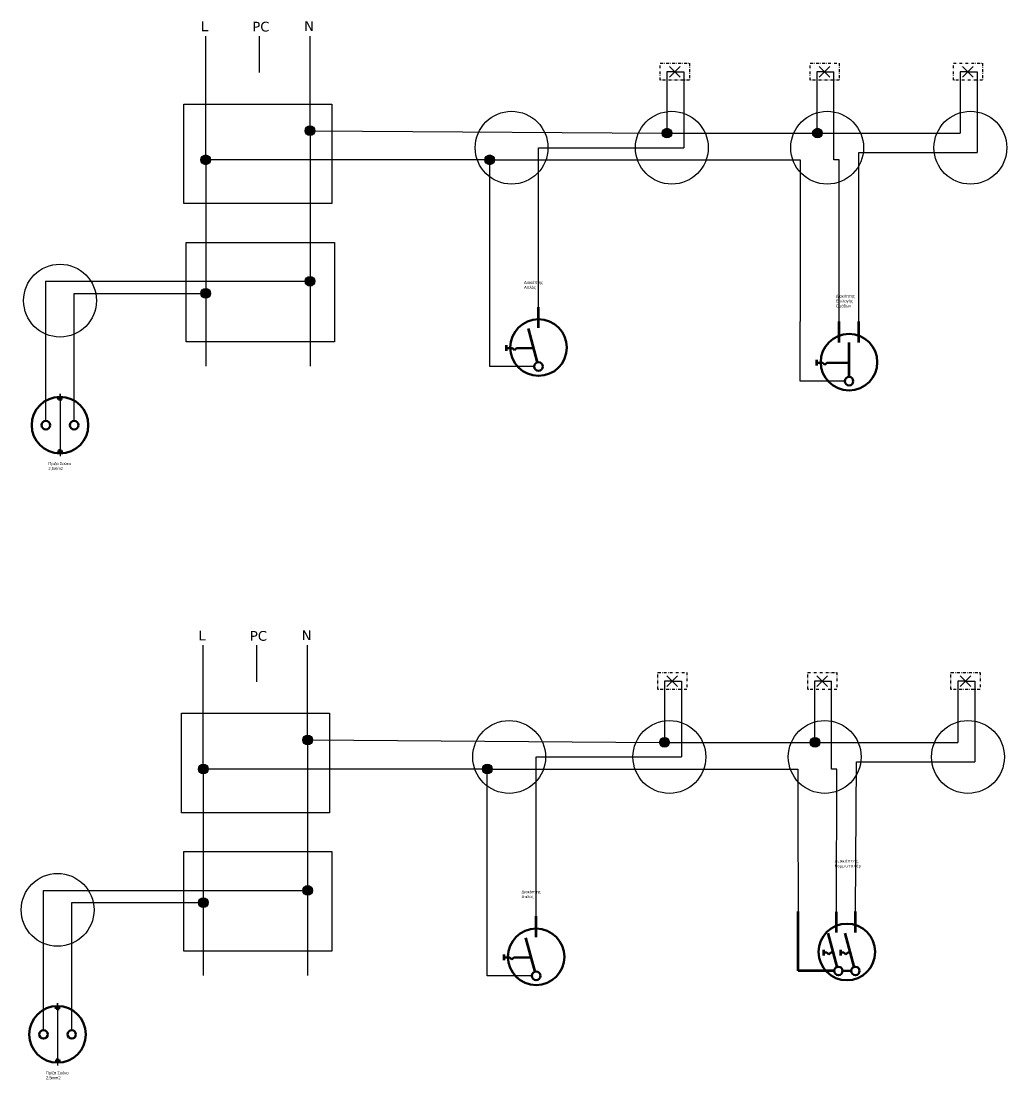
# Model space of a CAD drawing. Header units: millimetres. Extents: x 1397 to 2239, y 1481 to 1922.
# Drawn here: x 1833 to 2239, y 1481 to 1917.1 of the extents above; entities that cross this region are included whole.
import ezdxf

# ---------------------------------------------------------------- set-up
doc = ezdxf.new("R2010")
doc.units = ezdxf.units.MM
doc.header["$LTSCALE"] = 0.093
doc.linetypes.add('DASHDOT2', pattern=[12.7, 6.35, -3.175, 0, -3.175])
for name, color, linetype, lineweight in [('2S', 7, 'Continuous', 200), ('S', 7, 'Continuous', 100), ('S_2', 7, 'Continuous', 50), ('S_4', 7, 'Continuous', 25)]:
    doc.layers.add(name, color=color, linetype=linetype, lineweight=lineweight)
doc.layers.add('DESC', color=7, linetype='DASHDOT2', true_color=0xffffff)
for name, color, linetype in [('DESCCHILD', 20, 'Continuous'), ('LOC', 8, 'Continuous'), ('TERMS', 4, 'Continuous')]:
    doc.layers.add(name, color=color, linetype=linetype)

msp = doc.modelspace()

# ---------------------------------------------------------------- hatches: boundary and pattern name
at = {"ltscale": 2, "true_color": 0x000000}
h = msp.add_hatch(color=18, dxfattribs=at)
h.dxf.hatch_style = 1
h.paths.add_polyline_path([(1954, 1872, 1), (1950, 1872, 1)])
h = msp.add_hatch(color=18, dxfattribs=at)
h.dxf.hatch_style = 1
h.paths.add_polyline_path([(2101, 1871, 1), (2097, 1871, 1)])
h = msp.add_hatch(color=18, dxfattribs=at)
h.dxf.hatch_style = 1
h.paths.add_polyline_path([(2163, 1871, 1), (2159, 1871, 1)])
h = msp.add_hatch(color=18, dxfattribs=at)
h.dxf.hatch_style = 1
h.paths.add_polyline_path([(2028, 1860, 1), (2024, 1860, 1)])
h = msp.add_hatch(color=18, dxfattribs=at)
h.dxf.hatch_style = 1
h.paths.add_polyline_path([(1954, 1810, 1), (1950, 1810, 1)])
h = msp.add_hatch(color=18, dxfattribs=at)
h.dxf.hatch_style = 1
h.paths.add_polyline_path([(1953, 1621, 1), (1949, 1621, 1)])
h = msp.add_hatch(color=18, dxfattribs=at)
h.dxf.hatch_style = 1
h.paths.add_polyline_path([(2100, 1620, 1), (2096, 1620, 1)])
h = msp.add_hatch(color=18, dxfattribs=at)
h.dxf.hatch_style = 1
h.paths.add_polyline_path([(2162, 1620, 1), (2158, 1620, 1)])
h = msp.add_hatch(color=18, dxfattribs=at)
h.dxf.hatch_style = 1
h.paths.add_polyline_path([(2027, 1609, 1), (2023, 1609, 1)])
h = msp.add_hatch(color=18, dxfattribs=at)
h.dxf.hatch_style = 1
h.paths.add_polyline_path([(1953, 1559, 1), (1949, 1559, 1)])
at = {"layer": '2S'}
h = msp.add_hatch(color=256, dxfattribs=at)
h.dxf.hatch_style = 1
h.paths.add_polyline_path([(1849, 1762.37, 0.012506), (1848.42, 1762.36), (1848.42, 1761.21), (1849, 1761.21)])
h.paths.add_polyline_path([(1849.58, 1762.36, 0.012506), (1849, 1762.37), (1849, 1761.21), (1849.58, 1761.21)])
h = msp.add_hatch(color=256, dxfattribs=at)
h.dxf.hatch_style = 1
h.paths.add_polyline_path([(1849, 1740.24), (1848.42, 1740.24), (1848.42, 1739.09, 0.012373), (1849, 1739.07)])
h.paths.add_polyline_path([(1849.59, 1740.24), (1849.01, 1740.24), (1849, 1739.07, 0.012638), (1849.59, 1739.09)])
h = msp.add_hatch(color=256, dxfattribs=at)
h.dxf.hatch_style = 1
h.paths.add_polyline_path([(1848, 1511.37, 0.012506), (1847.42, 1511.36), (1847.42, 1510.21), (1848, 1510.21)])
h.paths.add_polyline_path([(1848.58, 1511.36, 0.012506), (1848, 1511.37), (1848, 1510.21), (1848.58, 1510.21)])
h = msp.add_hatch(color=256, dxfattribs=at)
h.dxf.hatch_style = 1
h.paths.add_polyline_path([(1848, 1489.24), (1847.42, 1489.24), (1847.42, 1488.09, 0.012373), (1848, 1488.07)])
h.paths.add_polyline_path([(1848.59, 1489.24), (1848.01, 1489.24), (1848, 1488.07, 0.012638), (1848.59, 1488.09)])
at = {"layer": 'LOC', "ltscale": 2, "true_color": 0x000000}
h = msp.add_hatch(color=18, dxfattribs=at)
h.dxf.hatch_style = 1
h.paths.add_polyline_path([(1911, 1860, 1), (1907, 1860, 1)])
h = msp.add_hatch(color=18, dxfattribs=at)
h.dxf.hatch_style = 1
h.paths.add_polyline_path([(1911, 1805, 1), (1907, 1805, 1)])
h = msp.add_hatch(color=18, dxfattribs=at)
h.dxf.hatch_style = 1
h.paths.add_polyline_path([(1910, 1609, 1), (1906, 1609, 1)])
h = msp.add_hatch(color=18, dxfattribs=at)
h.dxf.hatch_style = 1
h.paths.add_polyline_path([(1910, 1554, 1), (1906, 1554, 1)])

# ---------------------------------------------------------------- linework, layer by layer
at = {"ltscale": 2}
for p, q in [((1931, 1911), (1931, 1896)), ((2222.95, 1896.19), (2226.76, 1896.19)), ((2169.92, 1860), (2167.76, 1860)), ((1930, 1660), (1930, 1645)), ((2221.95, 1645.19), (2225.76, 1645.19)), ((2168.92, 1609), (2166.76, 1609))]:
    msp.add_line(p, q, dxfattribs=at)
for p, q in [((2100, 1898.39), (2104.39, 1894)), ((2104.39, 1898.39), (2100, 1894)), ((2161.76, 1898.39), (2166.15, 1894)), ((2166.15, 1898.39), (2161.76, 1894)), ((2220.76, 1898.39), (2225.15, 1894)), ((2225.15, 1898.39), (2220.76, 1894)), ((2099, 1647.39), (2103.39, 1643)), ((2103.39, 1647.39), (2099, 1643)), ((2160.76, 1647.39), (2165.15, 1643)), ((2165.15, 1647.39), (2160.76, 1643)), ((2219.76, 1647.39), (2224.15, 1643)), ((2224.15, 1647.39), (2219.76, 1643))]:
    msp.add_line(p, q)
for points in [[(1900, 1883), (1961, 1883), (1961, 1842), (1900, 1842)], [(1901, 1826), (1962, 1826), (1962, 1785), (1901, 1785)], [(1899, 1632), (1960, 1632), (1960, 1591), (1899, 1591)], [(1900, 1575), (1961, 1575), (1961, 1534), (1900, 1534)]]:
    msp.add_lwpolyline(points, close=True, dxfattribs=at)
for centre, radius in [((2035, 1865), 15), ((2101, 1865), 15), ((2165, 1865), 15), ((2224, 1865), 15), ((1952, 1872), 2), ((2099, 1871), 2), ((2161, 1871), 2), ((2026, 1860), 2), ((1849, 1802), 15), ((1952, 1810), 2), ((2034, 1614), 15), ((2100, 1614), 15), ((2164, 1614), 15), ((2223, 1614), 15), ((1951, 1621), 2), ((2098, 1620), 2), ((2160, 1620), 2), ((2025, 1609), 2), ((1848, 1551), 15), ((1951, 1559), 2)]:
    msp.add_circle(centre, radius, dxfattribs=at)
at = {"layer": '2S'}
for p, q in [((2045.67, 1776.54), (2041.94, 1790.47)), ((2174, 1770.6), (2174, 1784.74)), ((1848.42, 1761.21), (1848.42, 1762.36)), ((1849.58, 1761.21), (1849.58, 1762.36)), ((1849, 1761.21), (1848.42, 1761.21)), ((1849, 1761.21), (1849.58, 1761.21)), ((1849.01, 1740.24), (1848.42, 1740.24)), ((1848.42, 1740.24), (1848.42, 1739.09)), ((1849, 1739.07), (1849.01, 1740.24)), ((1849.01, 1740.24), (1849.59, 1740.24)), ((1849.59, 1740.24), (1849.59, 1739.09)), ((2169.17, 1527.54), (2165.44, 1541.47)), ((2176.16, 1527.54), (2172.43, 1541.47)), ((2044.67, 1525.54), (2040.94, 1539.47)), ((1847.42, 1510.21), (1847.42, 1511.36)), ((1848, 1510.21), (1847.42, 1510.21)), ((1848, 1510.21), (1848.58, 1510.21)), ((1848.58, 1510.21), (1848.58, 1511.36)), ((1848.01, 1489.24), (1847.42, 1489.24)), ((1847.42, 1489.24), (1847.42, 1488.09)), ((1848, 1488.07), (1848.01, 1489.24)), ((1848.01, 1489.24), (1848.59, 1489.24)), ((1848.59, 1489.24), (1848.59, 1488.09))]:
    msp.add_line(p, q, dxfattribs=at)
at = {"layer": 'DESC', "ltscale": 2}
for points in [[(2096.24, 1899.81), (2108.24, 1899.81), (2108.24, 1892.81), (2096.24, 1892.81)], [(2158, 1899.81), (2170, 1899.81), (2170, 1892.81), (2158, 1892.81)], [(2217, 1899.81), (2229, 1899.81), (2229, 1892.81), (2217, 1892.81)], [(2095.24, 1648.81), (2107.24, 1648.81), (2107.24, 1641.81), (2095.24, 1641.81)], [(2157, 1648.81), (2169, 1648.81), (2169, 1641.81), (2157, 1641.81)], [(2216, 1648.81), (2228, 1648.81), (2228, 1641.81), (2216, 1641.81)]]:
    msp.add_lwpolyline(points, close=True, dxfattribs=at)
at = {"layer": 'DESCCHILD', "ltscale": 2}
for p, q in [((2102.19, 1896.19), (2106, 1896.19)), ((2106, 1896.19), (2106, 1865)), ((2163.95, 1896.19), (2167.76, 1896.19)), ((2167.76, 1860), (2167.76, 1896.19)), ((2226.76, 1896.19), (2226.76, 1863)), ((2046.12, 1799.34), (2046.12, 1865)), ((2046.12, 1865), (2106, 1865)), ((2178.08, 1793.34), (2178.08, 1863)), ((2178.08, 1863), (2226.76, 1863)), ((2169.92, 1793.34), (2169.92, 1860)), ((2101.19, 1645.19), (2105, 1645.19)), ((2105, 1645.19), (2105, 1614)), ((2162.95, 1645.19), (2166.76, 1645.19)), ((2166.76, 1609), (2166.76, 1645.19)), ((2225.76, 1645.19), (2225.76, 1612)), ((2045.12, 1548.34), (2045.12, 1614)), ((2045.12, 1614), (2105, 1614)), ((2176.72, 1550.34), (2177.08, 1612)), ((2177.08, 1612), (2225.76, 1612)), ((2168.78, 1550.25), (2168.92, 1609))]:
    msp.add_line(p, q, dxfattribs=at)
at = {"layer": 'LOC', "ltscale": 2}
for p, q in [((1909, 1861), (1909, 1911)), ((1909, 1859), (1909, 1807)), ((2024, 1860), (1910, 1860)), ((2026, 1799.34), (2026, 1858)), ((2028, 1860), (2153.88, 1860)), ((2153.88, 1860), (2153.88, 1793.34)), ((1854.83, 1805), (1907, 1805)), ((1854.83, 1752.47), (1854.83, 1805)), ((1909, 1803), (1909, 1775)), ((1908, 1610), (1908, 1660)), ((1908, 1608), (1908, 1556)), ((2023, 1609), (1909, 1609)), ((2025, 1548.34), (2025, 1607)), ((2027, 1609), (2152.88, 1609)), ((2152.88, 1609), (2153, 1532.34)), ((1853.83, 1554), (1906, 1554)), ((1853.83, 1501.47), (1853.83, 1554)), ((1908, 1552), (1908, 1524))]:
    msp.add_line(p, q, dxfattribs=at)
at = {"layer": 'LOC'}
for p, q in [((2026, 1774.85), (2026, 1799.34)), ((2153.88, 1768.85), (2153.88, 1793.34)), ((2044.37, 1774.85), (2026, 1774.85)), ((2172.25, 1768.85), (2153.88, 1768.85)), ((2025, 1523.85), (2025, 1548.34)), ((2043.37, 1523.85), (2025, 1523.85))]:
    msp.add_line(p, q, dxfattribs=at)
at = {"layer": 'LOC', "ltscale": 2}
for centre in [(1909, 1860), (1909, 1805), (1908, 1609), (1908, 1554)]:
    msp.add_circle(centre, 2, dxfattribs=at)
at = {"layer": 'S'}
for p, q in [((2046.12, 1790.74), (2046.12, 1799.34)), ((2169.92, 1784.74), (2169.92, 1793.34)), ((2178.08, 1784.74), (2178.08, 1793.34)), ((2032.9, 1781.26), (2032.9, 1783.59)), ((2160.78, 1775.26), (2160.78, 1777.59)), ((2045.12, 1539.74), (2045.12, 1548.34)), ((2153, 1525.85), (2153, 1550.34)), ((2168.78, 1541.65), (2168.78, 1550.25)), ((2176.61, 1541.74), (2176.61, 1550.34)), ((2031.9, 1530.26), (2031.9, 1532.59)), ((2163.6, 1532.22), (2163.6, 1534.55)), ((2170.59, 1532.22), (2170.59, 1534.55)), ((2167.88, 1525.85), (2153, 1525.85))]:
    msp.add_line(p, q, dxfattribs=at)
at = {"layer": 'S_2'}
for p, q in [((2035.34, 1782.42), (2032.9, 1782.42)), ((2036.16, 1781.6), (2035.34, 1782.42)), ((2036.98, 1782.42), (2036.16, 1781.6)), ((2039.28, 1782.42), (2036.98, 1782.42)), ((2044.09, 1782.42), (2039.28, 1782.42)), ((2163.22, 1776.42), (2160.78, 1776.42)), ((2164.04, 1775.6), (2163.22, 1776.42)), ((2164.87, 1776.42), (2164.04, 1775.6)), ((2167.16, 1776.42), (2164.87, 1776.42)), ((2174, 1776.42), (2167.16, 1776.42)), ((2034.34, 1531.42), (2031.9, 1531.42)), ((2035.16, 1530.6), (2034.34, 1531.42)), ((2035.98, 1531.42), (2035.16, 1530.6)), ((2038.28, 1531.42), (2035.98, 1531.42)), ((2043.09, 1531.42), (2038.28, 1531.42)), ((2164.81, 1533.38), (2163.6, 1533.38)), ((2165.64, 1532.56), (2164.81, 1533.38)), ((2166.46, 1533.38), (2165.64, 1532.56)), ((2167.61, 1533.38), (2166.46, 1533.38)), ((2171.8, 1533.38), (2170.59, 1533.38)), ((2172.63, 1532.56), (2171.8, 1533.38)), ((2173.45, 1533.38), (2172.63, 1532.56)), ((2174.6, 1533.38), (2173.45, 1533.38)), ((2173.12, 1525.85), (2171.37, 1525.85)), ((2173.12, 1525.85), (2174.87, 1525.85))]:
    msp.add_line(p, q, dxfattribs=at)
for centre, radius in [((2046.12, 1782.65), 11.65), ((2174, 1776.65), 11.65), ((2046.12, 1774.85), 1.75), ((2174, 1768.85), 1.75), ((1849, 1750.72), 11.65), ((1843.17, 1750.72), 1.75), ((1854.83, 1750.72), 1.75), ((2173.12, 1533.65), 11.65), ((2045.12, 1531.65), 11.65), ((2169.62, 1525.85), 1.75), ((2176.61, 1525.85), 1.75), ((2045.12, 1523.85), 1.75), ((1848, 1499.72), 11.65), ((1842.17, 1499.72), 1.75), ((1853.83, 1499.72), 1.75)]:
    msp.add_circle(centre, radius, dxfattribs=at)
at = {"layer": 'S_4'}
for p, q in [((1849, 1762.37), (1849, 1763.54)), ((1849, 1763.54), (1849, 1737.91)), ((1849, 1739.07), (1849, 1737.91)), ((1848, 1511.37), (1848, 1512.54)), ((1848, 1512.54), (1848, 1486.91)), ((1848, 1488.07), (1848, 1486.91))]:
    msp.add_line(p, q, dxfattribs=at)
at = {"layer": 'TERMS', "ltscale": 2}
for p, q in [((1952, 1873), (1952, 1911)), ((2102.19, 1896.19), (2099, 1896.19)), ((2099, 1896.19), (2099, 1873)), ((2163.95, 1896.19), (2160.76, 1896.19)), ((2160.76, 1896.19), (2160.76, 1872.99)), ((2222.95, 1896.19), (2219.76, 1896.19)), ((2219.76, 1896.19), (2219.76, 1871)), ((1953, 1871.99), (2097, 1871.01)), ((1952, 1871), (1952, 1812)), ((2101, 1871), (2159, 1871)), ((2163, 1871), (2219.76, 1871)), ((1843, 1810), (1950, 1810)), ((1843, 1810), (1843, 1752.46)), ((1952, 1808), (1952, 1775)), ((1951, 1622), (1951, 1660)), ((2101.19, 1645.19), (2098, 1645.19)), ((2098, 1645.19), (2098, 1622)), ((2162.95, 1645.19), (2159.76, 1645.19)), ((2159.76, 1645.19), (2159.76, 1621.99)), ((2221.95, 1645.19), (2218.76, 1645.19)), ((2218.76, 1645.19), (2218.76, 1620)), ((1951, 1620), (1951, 1561)), ((1952, 1620.99), (2096, 1620.01)), ((2100, 1620), (2158, 1620)), ((2162, 1620), (2218.76, 1620)), ((1842, 1559), (1949, 1559)), ((1842, 1559), (1842, 1501.46)), ((1951, 1557), (1951, 1524))]:
    msp.add_line(p, q, dxfattribs=at)

# ---------------------------------------------------------------- texts
at = {"ltscale": 2, "char_height": 4, "attachment_point": 1}
for s, insert in [('{\\fVerdana|b0|i0|c0|p34;L}', (1907, 1917)), ('{\\fVerdana|b0|i0|c0|p34;PC}', (1928.17, 1916.88)), ('{\\fVerdana|b0|i0|c161|p34;Ν}', (1949.53, 1917.13)), ('{\\fVerdana|b0|i0|c161|p34;Ν}', (1948.53, 1666.13)), ('{\\fVerdana|b0|i0|c0|p34;L}', (1906, 1666)), ('{\\fVerdana|b0|i0|c0|p34;PC}', (1927.17, 1665.88))]:
    msp.add_mtext_dynamic_manual_height_columns(s, width=5, gutter_width=7.07, heights=[0], dxfattribs=dict(at, insert=insert))
at = {"attachment_point": 1}
for s, insert, char_height, width in [('Διακόπτης\\PΑπλός', (2040.14, 1810.08), 1.214, 9.1156), ('Διακόπτης\\PΕπιλογής\\PΟμάδων', (2168.58, 1804.47), 1.214, 9.1156), ('Πρίζα Σούκο\\P2,5mm2', (1844.18, 1735.45), 1.2142, 9.7427), ('{\\fISOCPEUR|b0|i0|c161|p34;Διακόπτης\\PΚομμυτατέρ}', (2168.03, 1571.78), 1.2142, 19.8886), ('Διακόπτης\\PΑπλός', (2039.14, 1559.08), 1.214, 9.1156), ('Πρίζα Σούκο\\P2,5mm2', (1843.18, 1484.45), 1.2142, 9.7427)]:
    msp.add_mtext(s, dxfattribs=dict(at, insert=insert, char_height=char_height, width=width))

doc.saveas('drawing.dxf')
